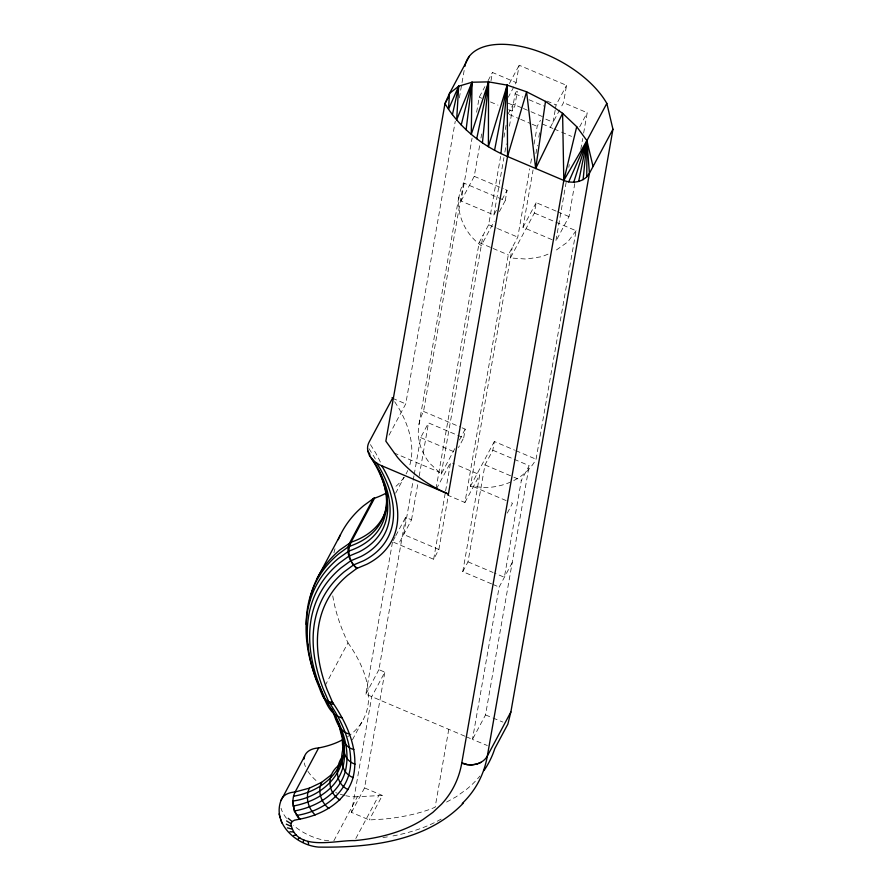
<?xml version="1.0" encoding="UTF-8"?>
<svg xmlns="http://www.w3.org/2000/svg" width="892" height="892" viewBox="0 0 892 892"><rect width="100%" height="100%" fill="white"/><g stroke="black" fill="none" stroke-linecap="round" stroke-linejoin="round"><path stroke-width="0.67" stroke-dasharray="4.46 3.34" d="M499.408 211.594L505.251 200.655L463.55 182.949C451.954 204.77 461.945 231.831 481.256 245.59L494.224 221.305M389.057 435.14L405.748 403.886L455.266 121.234M459.347 97.908L464.397 69.097M464.977 736.223L365.843 694.132L392.536 541.812M419.006 424.28L459.034 195.805M448.765 729.344L435.129 807.204L430.769 809.033A308.866 160.928 28.1 0 1 383.448 819.112L369.266 819.938L351.493 812.389L371.774 696.641L384.842 672.167L378.922 669.647L405.604 517.327L411.524 519.846L398.456 544.321M454.853 448.565L441.239 474.065L430.145 463.662A61.771 51.97 9.9 0 1 423.522 411.435L463.55 182.949M496.387 210.278L493.878 214.983L461.053 201.046L472.069 138.182M476.618 112.214L479.249 97.183L484.902 86.602M413.966 475.826L403.686 534.531L438.875 549.472L433.646 559.273L393.718 542.314M414.211 474.466L420.667 437.604L428.506 422.908L463.695 437.861L458.466 447.65M351.493 812.389L364.56 787.915L384.842 672.167M411.524 519.846L417.98 482.985M419.184 476.161L428.506 422.908M461.053 201.046L474.243 176.337L479.996 143.545M480.955 138.07L481.669 133.978M491.001 80.681L492.44 72.486L516.134 82.543L508.295 97.228M436.021 488.76L479.16 242.546L488.649 224.773L500.624 156.39M441.239 474.065L483.085 235.198M503.98 137.245L506.143 124.936M516.134 82.543L519.166 65.239L566.554 85.353L563.521 102.669L560.254 108.791M493.878 214.983L503.935 157.583M504.883 152.119L506.322 143.924M509.432 126.162L515.108 93.816L516.747 90.739M433.646 559.273L445.364 492.373M445.599 491.001L450.627 462.335L454.429 463.952M508.652 109.671L512.075 111.121L514.807 106.003L517.371 91.352M438.875 549.472L448.442 494.87M463.695 437.861L465.223 429.141L461.432 427.536M505.251 200.655L507.069 190.275L504.549 189.204M447.182 494.971L464.91 502.497L508.284 254.911L517.773 237.138L529.759 168.755M555.861 222.153L576.076 230.738L536.059 459.224A61.771 51.97 9.9 0 1 486.408 487.556L470.363 486.441L512.209 247.575M530.707 163.292L531.911 156.457M534.063 144.147L537.185 126.363L540.452 120.242M552.037 239.68L523.002 227.349L533.059 169.959M535.925 153.558L537.363 145.363M538.801 137.156L539.76 131.693M491.615 583.892L462.77 571.638L479.751 474.711L455.689 464.487M462.77 571.638L467.999 561.848L484.98 464.91L492.819 450.226L494.346 441.507L514.572 450.103M548.023 254.153L542.035 256.628L526.436 259.07L510.391 257.955L534.375 213.032L536.192 202.64L556.396 211.226M555.159 110.262L553.062 122.249L543.93 118.368M555.393 108.936L556.095 104.944L566.554 85.353M566.152 182.314L555.827 241.286L569.018 216.578L574.783 183.663M568.784 167.306L569.263 164.585M512.22 562.607L499.141 587.081L472.459 739.401L487.344 745.545M514.149 459.28L529.19 465.669L521.352 480.364L504.37 577.291L494.335 573.032M580.781 149.388L582.688 138.528M583.636 133.098L587.204 112.726L563.521 102.669M466.226 736.759L472.459 739.401L485.527 714.927L529.19 465.669M488.047 80.715L492.44 72.486M509.365 83.592L519.166 65.239M508.05 113.998L513.279 104.197L522.143 107.965M502.04 199.685L507.069 190.275M550.319 127.366L559.596 110.006M523.002 227.349L536.192 202.64M579.666 126.842L587.204 112.726M395.635 493.209L404.132 477.298M393.182 540.585L395.145 536.906M395.803 535.691L405.604 517.327M325.112 685.636L347.98 642.798A314.352 163.782 28.1 0 1 332.571 594.618M459.391 440.068L465.223 429.141M436.433 488.916L450.627 462.335M470.363 486.441L494.346 441.507M464.91 502.497L479.751 474.711M365.843 694.132L378.922 669.647M352.429 739.803L362.23 721.45M507.303 513.078L512.521 503.289L510.001 502.218M333.864 840.777L357.391 796.712L382.333 795.452L369.266 819.938M355.808 838.513L378.687 795.675M576.076 230.738L567.736 241.966L553.999 251.678M446.602 802.075L456.269 796.712L466.973 788.985A308.866 160.928 28.1 0 0 479.863 776.062M485.527 714.927L491.737 717.48M492.975 717.993L502.898 722.085M546.963 101.064L556.095 104.944M515.108 93.816L522.701 97.038M529.034 99.737L544.231 106.181M523.414 108.501L529.748 111.188M531.008 111.734L542.414 116.573M507.961 103.093L514.807 106.003M479.249 97.183L481.747 98.243M490.477 101.956L497.959 105.133M542.336 123.977L552.817 128.426M554.066 128.961L560.299 131.603M561.547 132.139L571.527 136.376M509.321 114.533L519.456 118.837M520.716 119.372L530.851 123.676M532.111 124.211L537.185 126.363M474.243 176.337L503.278 188.669M557.656 211.761L569.018 216.578M534.375 213.032L554.601 221.617M488.649 224.773L496.242 227.995M497.513 228.542L517.773 237.138M479.16 242.546L491.827 247.92M493.086 248.467L508.284 254.911M392.513 398.267L405.748 403.886M423.522 411.435L460.172 426.989M515.832 450.638L536.059 459.224M492.819 450.226L512.889 458.744M420.667 437.604L455.857 452.545M484.98 464.91L512.577 476.629M513.825 477.164L521.352 480.364M393.896 452.902L439.176 472.136M473.34 486.642L508.73 501.672M467.999 561.848L493.086 572.497M492.875 584.416L499.141 587.081M364.56 787.915L382.333 795.452M394.699 401.723L399.07 408.636A161.708 84.249 28.1 0 1 409.138 467.062M370.448 444.629L375.532 452.701A161.708 84.249 28.1 0 1 381.04 463.617M368.965 448.631L373.949 456.537A162.221 84.517 28.1 0 1 375.298 458.99M404.098 477.131A161.708 84.249 28.1 0 1 394.565 487.478M407.744 470.563A161.708 84.249 28.1 0 1 406.061 473.92M357.391 796.712A37.185 19.368 28.1 0 1 345.828 795.731M344.58 795.452A37.185 19.368 28.1 0 1 335.715 792.598M315.991 780.5A37.185 19.368 28.1 0 1 307.74 771.045M305.421 766.618A37.185 19.368 28.1 0 1 304.283 762.961M328.702 840.743A37.185 19.368 28.1 0 1 293.446 825.412M286.499 818.31A37.185 19.368 28.1 0 1 281.036 808.219M441.139 819.101A308.866 160.928 28.1 0 1 389.86 836.484M387.34 836.897A308.866 160.928 28.1 0 1 382.2 837.644M347.98 642.798A161.664 84.227 28.1 0 1 347.546 736.736M333.931 552.784A314.352 163.782 28.1 0 1 335.013 548.77"/><path stroke-width="1.34" d="M469.359 56.229L449.468 93.493L444.974 103.628C459.28 127.545 482.048 145.708 507.548 156.546L563.811 180.44C571.371 183.54 580.737 182.615 586.791 176.85L586.925 140.657L606.828 103.394A81.284 42.348 28.1 0 0 527.072 47.856A81.284 42.348 28.1 0 0 464.877 66.354M463.182 803.279C426.175 841.702 369.154 847.801 318.645 847.099C296.846 845.415 272.105 823.851 281.002 800.503L304.529 756.438M343.308 742.891C347.735 773.052 321.265 797.638 292.81 801.016L294.327 810.984L299.266 819.224C322.413 815.043 346.263 801.518 353.065 777.579C359.554 750.841 347.423 724.003 332.538 702.338C327.91 702.205 323.116 699.261 322.67 694.311M392.101 397.598L392.513 398.267L368.987 442.332C364.003 452.01 372.823 462.212 381.586 465.691L448.42 494.079L507.548 156.546L507.18 85.13L488.392 146.712L488.56 81.874L471.266 134.357L472.024 82.231L458.689 86.201L456.659 119.862L472.024 82.231L488.56 81.874L507.18 85.13L526.592 91.798L545.503 101.409L562.596 113.317L576.723 126.697L586.925 140.657L593.046 166.514M386.66 492.819A161.708 84.249 28.1 0 1 374.573 498.171L373.347 498.572L349.82 542.637C345.405 551.546 349.53 562.629 357.279 568.249M576.723 126.697L563.811 180.44L461.733 763.184A289.365 150.759 28.1 0 1 441.518 804.205L432.854 812.389L422.83 819.637A289.365 150.759 28.1 0 1 354.603 840.621C335.905 839.985 295.575 852.194 290.87 823.584L292.152 821.577L294.427 820.205L299.266 819.224M500.969 153.569L507.18 85.13L494.569 150.28M583.123 179.638L586.925 140.657L563.811 180.44L562.596 113.317L535.679 168.499L526.592 91.798L507.548 156.546M482.427 142.854L488.56 81.874L476.718 138.728M466.092 129.753L472.024 82.231L461.22 124.913M342.907 739.579A161.664 84.227 28.1 0 1 318.656 747.931L295.129 791.996C290.68 800.849 293.267 812.054 299.98 819.034M535.679 168.499L545.503 101.409M343.621 746.816C339.952 757.821 340.621 772.662 353.065 777.579M483.977 770.577A308.866 160.928 28.1 0 0 494.792 748.611L507.86 724.137L510.871 711.972L612.949 129.24L606.828 103.394M578.674 181.477L586.925 140.657L589.422 173.304L487.344 756.037A308.866 160.928 28.1 0 1 462.246 803.447M452.422 114.622L458.689 86.201L449.468 93.493L448.52 109.203L458.689 86.201M461.733 763.184C470.274 766.451 482.304 764.968 487.344 756.037L510.871 711.972M466.594 764.634L471.667 764.99L476.618 764.098M303.213 841.892L303.782 839.84M573.746 182.247L586.925 140.657L568.683 181.901M342.751 755.981C335.013 766.585 334.857 783.209 347.958 789.587M342.907 755.814C337.466 778.694 315.567 792.531 293.501 796.221M338.704 765.514C326.528 774.446 327.186 792.118 339.819 799.946M331.445 774.747L321.633 782.34C317.217 791.338 321.198 802.51 328.825 808.442M321.633 782.34L309.446 788.115C305.097 797.058 308.075 808.286 315.166 814.931M374.573 498.171L351.047 542.236C346.531 550.944 349.597 562.116 356.7 568.494L366.857 564.246A180.597 94.095 28.1 0 0 383.504 468.735L381.586 465.691M448.185 97.618L444.974 103.628L385.846 441.15L397.531 457.395A130.054 109.415 9.9 0 0 448.42 494.079M316.95 578.819L340.476 534.754M612.949 129.24L589.422 173.304L586.791 176.85M306.212 624.467A313.649 163.414 28.1 0 1 338.592 553.954L348.315 546.818L351.047 542.236A161.708 84.249 28.1 0 0 386.715 507.481M298.073 839.004L299.79 837.61M356.7 568.494L347.858 575.15A295.129 153.77 28.1 0 0 327.108 689.683L333.385 704.312C322.893 703.13 321.12 690.854 317.396 683.094A308.721 160.85 28.1 0 1 339.105 563.298L348.761 556.229L359.142 551.88A167.161 87.093 28.1 0 0 374.551 463.472L369.344 455.221M374.239 497.926L363.602 505.719A314.352 163.782 28.1 0 0 338.213 539.716M348.315 546.818L349.385 546.361A162.221 84.517 28.1 0 0 386.727 499.788M476.584 764.221L481.033 762.37M351.047 542.236L340.075 549.784A314.352 163.782 28.1 0 0 309.502 600.952M309.446 788.115L295.129 791.996A37.185 19.368 28.1 0 0 281.002 800.503M293.089 806.056C314.497 802.187 336.596 789.71 342.885 767.544C347.412 748.879 341.904 729.522 333.563 712.73M294.327 810.984C316.247 807.026 338.86 794.237 345.293 771.558C351.348 746.548 340.231 721.305 326.227 701.034L325.625 699.975M296.434 815.478C323.45 811.475 350.612 791.316 350.701 761.902C350.734 739.892 340.856 719.454 328.68 701.636M293.524 835.548L296.278 834.923M289.9 831.745L293.457 831.98M342.249 717.87C325.959 714.325 323.395 691.891 316.325 679.548A311.776 162.444 28.1 0 1 338.246 558.559L348.861 551.066A164.072 85.487 28.1 0 0 379.223 471.288M287.425 827.865L291.55 828.98M461.822 762.794L466.661 764.355M349.597 733.993C338.001 731.864 335.816 718.216 331.902 709.084M353.89 749.503C342.071 746.838 341.357 733.135 338.559 723.691M286.287 824.175L290.669 826.115M355.061 764.132C343.799 760.642 341.993 747.897 342.461 737.762M286.555 820.908L290.87 823.584M288.205 818.31L292.152 821.577M376.524 462.937L379.646 467.876A175.679 91.53 28.1 0 1 363.457 560.8L353.455 564.982L344.078 571.895A300.102 156.356 28.1 0 0 322.971 688.345L329.315 703.097M367.694 450.783L369.924 454.329M372.354 459.358L376.602 466.092A171.097 89.144 28.1 0 1 360.825 556.575L350.679 560.823L341.101 567.847A304.741 158.776 28.1 0 0 319.671 686.104L326.048 700.967M322.781 694.578L324.186 696.808M279.051 813.95L280.278 817.875M280.79 819.592L281.861 823.004M307.963 841.479L308.61 843.999M342.784 736.335L342.996 738.955M304.027 759.003A37.185 19.368 28.1 0 1 318.656 747.931M308.253 646.522A313.649 163.414 28.1 0 1 307.807 643.946M307.093 638.85A313.649 163.414 28.1 0 1 306.815 636.331M386.403 492.306A162.221 84.517 28.1 0 1 386.727 497.212"/></g></svg>
